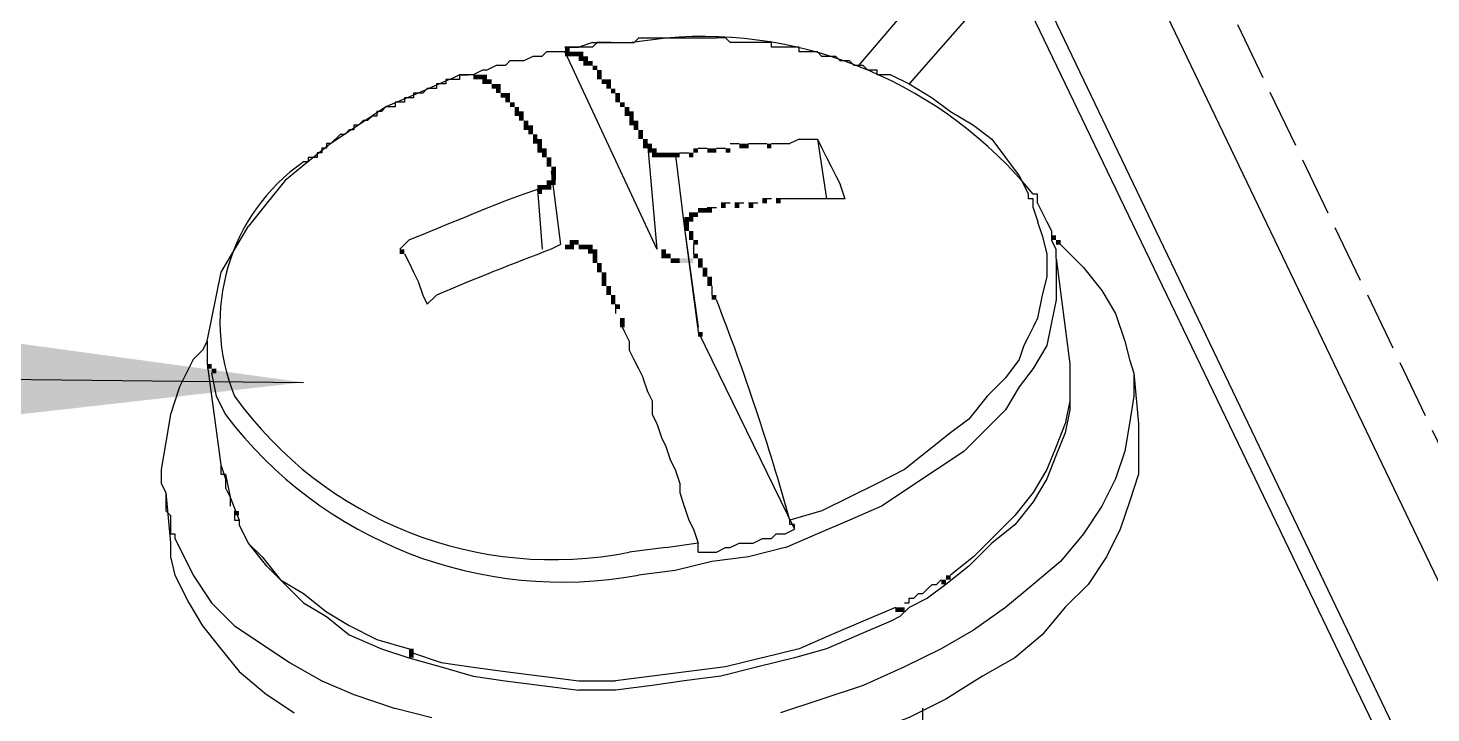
# Model space of a CAD drawing. Header units: millimetres. Extents: x 4 to 529, y -167 to 297.
# Drawn here: x 93.22 to 101.85, y -124.91 to -120.7 of the extents above; entities that cross this region are included whole.
import ezdxf

# ---------------------------------------------------------------- set-up
doc = ezdxf.new("R2010")
doc.units = ezdxf.units.MM
doc.linetypes.add('PDF_IMPORT', pattern=[1, 0.8, -0.2])
doc.layers.add('PDF_图层 1', color=7, linetype='Continuous', true_color=0x231f20)

msp = doc.modelspace()

# ---------------------------------------------------------------- linework, layer by layer
at = {"layer": 'PDF_图层 1', "color": 7, "linetype": 'PDF_IMPORT', "lineweight": -3, "ltscale": 0.451363, "true_color": 0xffffff}
msp.add_lwpolyline([(99.2615, -117.7695), (110.8625, -141.9023)], dxfattribs=at)
at = {"layer": 'PDF_图层 1', "color": 7, "lineweight": -3, "true_color": 0xffffff}
for points in [[(98.9794, -118.0236), (110.2133, -141.4223)], [(98.7254, -118.9548), (105.8947, -133.9145)], [(98.8099, -120.3661), (98.3301, -120.9306)], [(99.2335, -120.3661), (98.6407, -121.0435)], [(99.2615, -120.3381), (105.4147, -133.1243)], [(96.806, -120.7897), (96.7213, -120.7897), (96.6931, -120.8179), (96.5237, -120.8179)], [(96.693, -120.7897), (96.6083, -120.8179)], [(96.693, -120.7897), (96.9188, -120.7897)], [(97.032, -120.7612), (96.9755, -120.7612), (96.9468, -120.7899), (96.8062, -120.7899)], [(97.1446, -120.7612), (96.9192, -120.7899)], [(97.2296, -120.7612), (97.2009, -120.7612), (97.0602, -120.7612), (97.032, -120.7612)], [(97.4551, -120.7612), (97.4269, -120.7612), (97.2575, -120.7612), (97.2298, -120.7612)], [(97.6527, -120.7897), (97.5398, -120.7897), (97.5116, -120.761), (97.4551, -120.761)], [(97.8787, -120.8177), (97.7935, -120.8177), (97.7935, -120.7894), (97.6529, -120.7894)], [(96.5239, -120.8462), (96.411, -120.8462), (96.3823, -120.8744), (96.3264, -120.8744), (96.2699, -120.9021), (96.1848, -120.9021), (96.157, -120.9308), (96.1005, -120.9308), (96.0436, -120.9586), (96.0159, -120.9586), (95.9594, -120.9873)], [(96.5239, -120.8177), (96.6086, -120.8177)], [(96.5239, -120.8462), (97.088, -122.0594)], [(98.0763, -120.8462), (97.9634, -120.8462), (97.9634, -120.8175), (97.8787, -120.8175)], [(98.2453, -120.9022), (98.2171, -120.9022), (98.1893, -120.874), (98.1042, -120.874), (98.0764, -120.8457)], [(98.4433, -120.9587), (98.3868, -120.9587), (98.3581, -120.9305), (98.3017, -120.9305), (98.2739, -120.9022), (98.2452, -120.9022)], [(98.5278, -120.9872), (98.4431, -120.9872), (98.4431, -120.9585)], [(95.8183, -121.0152), (95.6207, -121.0999)], [(95.9593, -120.9872), (95.8746, -120.9872), (95.8746, -121.0154), (95.79, -121.0154), (95.79, -121.0437), (95.7335, -121.0437), (95.7335, -121.0719), (95.7053, -121.0719)], [(95.8748, -120.9872), (95.8183, -121.0154)], [(95.8748, -120.9872), (95.9308, -120.9872)], [(98.5278, -120.9872), (98.6407, -121.0437)], [(98.6409, -121.0437), (98.782, -121.1284)], [(95.6207, -121.0997), (95.4227, -121.1849)], [(95.7052, -121.0717), (95.6765, -121.0717), (95.6488, -121.1), (95.5923, -121.1), (95.5923, -121.1282), (95.5359, -121.1282), (95.5359, -121.1564), (95.5077, -121.1564)], [(98.7819, -121.1282), (98.8948, -121.2129)], [(95.5077, -121.1562), (95.479, -121.1562), (95.479, -121.1849), (95.4226, -121.1849), (95.3948, -121.2127), (95.3666, -121.2127), (95.3666, -121.2414), (95.3384, -121.2414), (95.3101, -121.2691), (95.2819, -121.2691), (95.2537, -121.2978), (95.225, -121.2978), (95.225, -121.3256), (95.1972, -121.3256), (95.169, -121.3538), (95.1408, -121.3538), (95.0843, -121.4103), (95.0561, -121.4103), (95.0561, -121.439), (95.0274, -121.439), (95.0274, -121.4667), (94.9996, -121.4667), (94.9996, -121.4954), (94.9432, -121.4954), (94.9432, -121.5232), (94.915, -121.5232)], [(95.4227, -121.1847), (95.2538, -121.2976)], [(98.8949, -121.2128), (99.036, -121.2979)], [(95.2537, -121.2977), (95.0843, -121.4102)], [(99.0359, -121.2977), (99.1488, -121.3824)], [(97.9632, -121.3823), (97.9068, -121.4105)], [(97.9632, -121.3823), (98.0197, -121.3823), (98.0761, -121.3823)], [(98.0763, -121.3823), (98.1327, -121.7492)], [(98.0763, -121.3823), (98.1045, -121.4387)], [(99.1489, -121.3823), (99.2336, -121.4952)], [(95.0841, -121.4103), (94.943, -121.5232)], [(97.032, -121.4103), (97.088, -122.0595)], [(97.2011, -121.4668), (97.2575, -121.9184), (97.3422, -122.5394)], [(97.2296, -121.4668), (97.286, -121.4668)], [(97.3421, -121.4388), (97.3986, -121.4388)], [(97.4551, -121.4388), (97.5116, -121.4388)], [(97.5396, -121.4103), (97.5961, -121.4103)], [(97.6527, -121.4103), (97.7091, -121.4103), (97.7656, -121.4103)], [(97.7937, -121.4103), (97.8502, -121.4103), (97.9066, -121.4103)], [(98.1042, -121.4388), (98.1329, -121.4952)], [(94.9431, -121.5233), (94.802, -121.6362)], [(96.4389, -121.5798), (96.4954, -122.0314)], [(98.1328, -121.4953), (98.161, -121.5518)], [(98.1607, -121.5518), (98.1894, -121.6078)], [(99.2335, -121.4953), (99.3181, -121.6077)], [(94.8021, -121.6363), (94.6892, -121.7775)], [(98.1893, -121.6078), (98.2175, -121.6643)], [(98.2173, -121.6643), (98.2455, -121.7495)], [(99.318, -121.6078), (99.3745, -121.7207)], [(96.3544, -121.6928), (96.2697, -121.7211)], [(96.3544, -121.6928), (96.3826, -122.0593)], [(97.7937, -121.7493), (97.7377, -121.7493)], [(98.2453, -121.7493), (98.1893, -121.7493), (98.1042, -121.7493), (98.0477, -121.7493), (97.9917, -121.7493), (97.9353, -121.7493), (97.8788, -121.7493), (97.8224, -121.7493)], [(99.403, -121.8054), (99.403, -121.7494), (99.3743, -121.7494), (99.3743, -121.7207)], [(99.431, -121.7774), (99.431, -121.7209), (99.4028, -121.7209)], [(94.6891, -121.7774), (94.5762, -121.9185)], [(97.4551, -121.8054), (97.3986, -121.8054)], [(97.5396, -121.7774), (97.4837, -121.7774)], [(97.6246, -121.7774), (97.5682, -121.7774)], [(97.7092, -121.7774), (97.6527, -121.7774)], [(99.403, -121.8054), (99.4312, -121.8905)], [(99.431, -121.7774), (99.4592, -121.8338), (99.4874, -121.8903), (99.5157, -121.9467), (99.5157, -122.0032), (99.5439, -122.0596), (99.5439, -122.1161)], [(94.576, -121.9184), (94.4913, -122.0595)], [(97.2576, -121.9184), (97.3422, -122.5676)], [(99.431, -121.8904), (99.4592, -121.9751)], [(95.5641, -122.0033), (95.5076, -122.0593)], [(99.459, -121.9749), (99.4877, -122.0878)], [(94.4915, -122.0595), (94.4068, -122.201)], [(95.5357, -122.0879), (95.5644, -122.1444), (95.5922, -122.2008), (95.6209, -122.2573), (95.6487, -122.3419), (95.6769, -122.3984)], [(96.4954, -122.0314), (96.439, -122.0596)], [(97.3141, -122.0314), (97.3141, -122.0879)], [(99.4875, -122.0879), (99.4875, -122.229)], [(99.572, -122.0314), (99.7132, -122.1725), (99.8261, -122.3137), (99.9107, -122.4548), (99.9672, -122.6242), (99.9954, -122.7371), (100.0236, -122.8217)], [(99.544, -122.1159), (99.6287, -122.7651)], [(99.544, -122.1159), (99.544, -122.2289)], [(94.407, -122.201), (94.3783, -122.3421)], [(99.4875, -122.2289), (99.4588, -122.3418)], [(99.544, -122.2289), (99.544, -122.3701)], [(94.3785, -122.342), (94.3503, -122.4831)], [(95.7333, -122.3419), (95.6769, -122.3983)], [(97.4271, -122.2854), (97.4271, -122.3419)], [(99.459, -122.342), (99.4308, -122.4831)], [(96.834, -122.3985), (96.834, -122.4549)], [(99.544, -122.37), (99.5153, -122.5111)], [(59.0118, -122.483), (94.9149, -122.8782)], [(94.3505, -122.483), (94.3218, -122.6242)], [(96.8625, -122.511), (96.8907, -122.5675)], [(99.431, -122.483), (99.4028, -122.5395)], [(99.5155, -122.511), (99.4873, -122.6526)], [(96.8905, -122.5675), (96.9192, -122.624)], [(97.3421, -122.5675), (97.9353, -123.7812)], [(99.3745, -122.596), (99.3463, -122.6525)], [(99.403, -122.5395), (99.3743, -122.596)], [(94.294, -122.6806), (94.2375, -122.737)], [(94.322, -122.6241), (94.2938, -122.6805)], [(94.322, -122.6241), (94.322, -122.7652)], [(96.919, -122.6241), (96.919, -122.6805)], [(96.919, -122.6806), (96.9472, -122.737)], [(99.3465, -122.6525), (99.3178, -122.7372)], [(99.4875, -122.6525), (99.4029, -122.7936)], [(94.2375, -122.7371), (94.1528, -122.9064)], [(94.322, -122.7651), (94.4071, -123.3861)], [(99.6286, -122.7651), (99.6286, -122.9067), (99.6286, -123.0478), (99.6004, -123.1885), (99.5439, -123.3296), (99.4874, -123.4707), (99.4032, -123.6123), (99.2899, -123.7535), (99.1487, -123.8664), (99.0076, -124.0075), (98.8665, -124.1199), (98.7536, -124.2051), (98.6407, -124.2615), (98.5842, -124.318), (98.5278, -124.3457), (98.3302, -124.4304), (98.1326, -124.5156), (97.935, -124.572), (97.7092, -124.628), (97.4834, -124.6844), (97.2576, -124.7131), (97.06, -124.7409), (96.8342, -124.7696), (96.6084, -124.7696)], [(96.947, -122.7371), (96.9757, -122.7935)], [(99.318, -122.7371), (99.2333, -122.85)], [(99.6286, -122.7651), (99.6286, -122.878)], [(94.3505, -122.8216), (94.3787, -122.9632), (94.4351, -123.0756)], [(96.9755, -122.7936), (97.0037, -122.85)], [(97.0035, -122.8501), (97.0322, -122.9347)], [(100.0236, -122.8216), (100.0236, -122.9067), (100.0236, -122.9632), (99.9954, -123.1321), (99.9672, -123.3019), (99.9107, -123.4708), (99.8261, -123.6401), (99.7132, -123.81), (99.572, -123.9788), (99.4031, -124.12), (99.2333, -124.2616), (99.0357, -124.4022), (98.8382, -124.5156), (98.6124, -124.628), (98.3583, -124.7409), (98.1043, -124.8256), (97.8503, -124.9103)], [(99.2335, -122.8501), (99.1206, -122.963)], [(99.403, -122.7936), (99.3179, -122.9065)], [(100.0236, -122.8216), (100.0523, -123.1321)], [(94.1529, -122.9066), (94.0965, -123.0755)], [(97.032, -122.9346), (97.0602, -122.991)], [(99.318, -122.9066), (99.2333, -123.0477)], [(99.6286, -122.8781), (99.6286, -122.991)], [(97.06, -122.9911), (97.06, -123.0758)], [(99.1205, -122.9631), (99.0076, -123.1042)], [(99.6286, -122.9911), (99.6004, -123.1322)], [(94.0964, -123.0756), (94.0677, -123.245)], [(97.06, -123.0756), (97.0883, -123.1321)], [(97.0881, -123.1321), (97.1168, -123.2168)], [(100.0522, -123.1321), (100.0522, -123.1886), (100.0522, -123.245), (100.0522, -123.4426), (99.9957, -123.6124), (99.9392, -123.7813), (99.8546, -123.9507), (99.7417, -124.1205), (99.6005, -124.2612), (99.4589, -124.4305), (99.2901, -124.5721), (99.0925, -124.6845), (98.8662, -124.8261), (98.6409, -124.9386), (98.4151, -125.0237), (98.1606, -125.1362), (97.8788, -125.1926)], [(99.0074, -123.1041), (98.895, -123.1888)], [(99.2335, -123.0476), (99.0923, -123.1888)], [(99.6005, -123.1321), (99.5441, -123.2733)], [(97.1165, -123.2167), (97.1448, -123.2731)], [(98.8949, -123.1887), (98.7533, -123.3016)], [(99.0924, -123.1887), (98.9795, -123.3016)], [(94.0679, -123.2452), (94.0397, -123.4145)], [(97.1446, -123.2732), (97.1733, -123.3583)], [(98.7534, -123.3017), (98.6123, -123.4146)], [(98.9794, -123.3017), (98.8101, -123.4146)], [(99.544, -123.2732), (99.4876, -123.4148)], [(94.407, -123.3862), (94.407, -123.4427), (94.4352, -123.4427)], [(94.407, -123.3862), (94.4352, -123.4709)], [(97.173, -123.3582), (97.2013, -123.4146)], [(94.0399, -123.4147), (94.0399, -123.4993)], [(94.435, -123.4427), (94.4637, -123.5838), (94.5197, -123.725)], [(94.435, -123.4707), (94.435, -123.5272)], [(97.2011, -123.4147), (97.2298, -123.4993)], [(98.6124, -123.4147), (98.4435, -123.4993)], [(98.8099, -123.4147), (98.641, -123.5271)], [(99.4875, -123.4147), (99.4029, -123.5558)], [(94.0399, -123.4992), (94.0682, -123.5557)], [(94.0679, -123.5557), (94.0966, -123.8662)], [(94.0679, -123.5557), (94.0679, -123.6686), (94.0966, -123.6968), (94.0966, -123.8097), (94.1244, -123.8097), (94.1244, -123.838)], [(94.435, -123.5272), (94.4637, -123.5837)], [(97.2296, -123.4992), (97.2296, -123.5557)], [(97.2296, -123.5557), (97.2578, -123.6404)], [(98.4433, -123.4992), (98.2739, -123.5839)], [(98.6409, -123.5272), (98.4715, -123.6401)], [(99.403, -123.5557), (99.2901, -123.6968)], [(94.4635, -123.5837), (94.4635, -123.6402)], [(97.2576, -123.6402), (97.2863, -123.7249)], [(98.2738, -123.5837), (98.1044, -123.6689)], [(98.4713, -123.6402), (98.2737, -123.7249)], [(94.4915, -123.6687), (94.4915, -123.7247)], [(94.4915, -123.7248), (94.5197, -123.7248), (94.5197, -123.7535)], [(94.5195, -123.7248), (94.5195, -123.7535)], [(97.2861, -123.7248), (97.3143, -123.7812)], [(97.9352, -123.7813), (97.9352, -123.753), (97.9065, -123.753), (97.9065, -123.7248)], [(98.1042, -123.6687), (97.9067, -123.7247)], [(98.2738, -123.7248), (98.0762, -123.8099)], [(99.29, -123.6967), (99.1771, -123.8096)], [(94.5195, -123.7533), (94.576, -123.8662)], [(94.5195, -123.7533), (94.576, -123.8662), (94.6611, -123.9509), (94.7736, -124.092), (94.9152, -124.1762), (95.0563, -124.2896), (95.1969, -124.3738), (95.3668, -124.4589), (95.5644, -124.5154)], [(97.3141, -123.7813), (97.3423, -123.8664)], [(97.3421, -123.9223), (97.455, -123.9223), (97.5115, -123.8941), (97.5397, -123.8941), (97.5961, -123.8663), (97.6813, -123.8663), (97.7377, -123.8376), (97.7937, -123.8376), (97.8224, -123.8099), (97.8789, -123.8099), (97.9353, -123.7812)], [(98.0763, -123.8098), (97.8787, -123.8945)], [(99.177, -123.8098), (99.0358, -123.9509)], [(94.0964, -123.8663), (94.0964, -123.951)], [(94.1245, -123.8378), (94.1809, -123.9507)], [(94.576, -123.8663), (94.6889, -124.0074)], [(97.1446, -123.8943), (96.9192, -123.9225)], [(97.3421, -123.8663), (97.1445, -123.8945)], [(97.3421, -123.9223), (97.3421, -123.8663)], [(97.8787, -123.8943), (97.6529, -123.9508)], [(94.0964, -123.9508), (94.1247, -124.0637)], [(94.181, -123.9508), (94.2374, -124.0637)], [(97.4271, -123.9788), (97.2013, -124.0353)], [(97.6527, -123.9508), (97.4273, -123.979)], [(99.0359, -123.9508), (98.8948, -124.0637)], [(94.1245, -124.0638), (94.2096, -124.2327)], [(94.2375, -124.0638), (94.3504, -124.2327)], [(94.6891, -124.0073), (94.802, -124.1202)], [(97.2011, -124.0353), (96.9757, -124.064)], [(94.8021, -124.1203), (94.915, -124.2327)], [(98.6124, -124.2329), (98.6411, -124.2329), (98.6411, -124.2047), (98.6688, -124.2047), (98.6975, -124.1764), (98.7253, -124.1764), (98.7535, -124.1482), (98.7817, -124.12), (98.8099, -124.12), (98.8382, -124.0918)], [(94.2094, -124.2329), (94.2941, -124.3745)], [(94.3505, -124.2329), (94.4916, -124.3745)], [(94.9151, -124.2329), (95.0562, -124.318)], [(95.0561, -124.3179), (95.1972, -124.4303)], [(98.5559, -124.2613), (98.3583, -124.346)], [(94.294, -124.3744), (94.4069, -124.5155)], [(94.4915, -124.3744), (94.6608, -124.4868)], [(98.3583, -124.3459), (98.1607, -124.4306)], [(94.661, -124.4869), (94.8299, -124.5998)], [(95.1971, -124.4304), (95.3947, -124.5156)], [(98.1607, -124.4304), (97.9632, -124.5156)], [(94.407, -124.5154), (94.5194, -124.6565)], [(94.8301, -124.6), (95.0277, -124.7129)], [(95.3947, -124.5154), (95.5641, -124.5719)], [(95.5642, -124.5719), (95.7618, -124.6279)], [(95.5922, -124.5434), (95.7616, -124.5999), (95.9592, -124.6281), (96.1568, -124.6563), (96.3826, -124.6845), (96.6084, -124.7128), (96.8342, -124.7128)], [(97.7376, -124.5719), (97.5118, -124.6279)], [(97.9632, -124.5154), (97.7379, -124.5719)], [(94.5195, -124.6565), (94.6889, -124.7976)], [(95.7617, -124.6279), (95.9593, -124.6844)], [(95.9593, -124.6844), (96.1569, -124.7131)], [(97.06, -124.6844), (96.8342, -124.7131)], [(97.2861, -124.6565), (97.0603, -124.6847)], [(97.5116, -124.6279), (97.2863, -124.6566)], [(95.0276, -124.713), (95.2252, -124.7976)], [(96.1569, -124.713), (96.3822, -124.7412)], [(96.3824, -124.741), (96.6082, -124.7697)], [(94.6891, -124.7975), (94.8584, -124.9104)], [(95.2252, -124.7975), (95.4792, -124.8822)], [(95.4792, -124.882), (95.705, -124.9385)], [(98.7254, -125.0235), (98.7254, -124.9948), (98.7254, -124.9384), (98.7254, -124.8819)]]:
    msp.add_lwpolyline(points, dxfattribs=at)
for centre, radius, start, end in [((97.365, -123.3798), 2.6279, 39.14502, 94.81259), ((95.6029, -122.5078), 1.201, 124.94133, 202.28973), ((103.9562, -141.8758), 21.1941, 110.77406, 112.82875), ((84.2172, -127.5353), 14.2099, 15.55457, 21.31533), ((96.4508, -121.556), 2.4122, 215.68578, 281.19082), ((96.5081, -121.5062), 2.6001, 217.12811, 280.35245)]:
    msp.add_arc(centre, radius, start, end, dxfattribs=at)
msp.add_open_spline([(96.2697, -121.7211), (96.0336, -121.8062), (95.7969, -121.9121), (95.5641, -122.0033)], degree=3, dxfattribs=at)
at = {"layer": 'PDF_图层 1', "color": 7, "lineweight": -3, "true_color": 0xffffff, "transparency": 33554559}
for points in [[(96.5237, -120.8177), (96.5237, -120.8464), (96.552, -120.8177), (96.552, -120.8464)], [(96.5237, -120.8177), (96.5237, -120.8742), (96.552, -120.8177), (96.552, -120.8742)], [(96.5237, -120.8177), (96.5237, -120.8742), (96.552, -120.8177), (96.552, -120.8742)], [(96.5237, -120.8459), (96.5237, -120.8742), (96.552, -120.8459), (96.552, -120.8742)], [(96.5237, -120.8459), (96.5237, -120.8742), (96.552, -120.8459), (96.552, -120.8742)], [(96.552, -120.8459), (96.552, -120.8742), (96.5807, -120.8459), (96.5807, -120.8742)], [(96.552, -120.8459), (96.552, -120.8742), (96.6366, -120.8459), (96.6366, -120.8742)], [(96.6084, -120.8742), (96.6084, -120.9024), (96.6649, -120.8742), (96.6649, -120.9024)], [(96.6366, -120.9024), (96.6366, -120.9311), (96.6931, -120.9024), (96.6931, -120.9311)], [(96.6931, -120.9306), (96.6931, -120.9588), (96.7218, -120.9306), (96.7218, -120.9588)], [(96.6931, -120.9306), (96.6931, -120.9588), (96.7218, -120.9306), (96.7218, -120.9588)], [(96.7213, -120.9588), (96.7213, -121.0153), (96.7496, -120.9588), (96.7496, -121.0153)], [(95.9592, -120.9871), (95.9592, -121.0153), (95.9875, -120.9871), (95.9875, -121.0153)], [(95.9592, -120.9871), (95.9592, -121.0153), (96.0157, -120.9871), (96.0157, -121.0153)], [(95.9592, -120.9871), (95.9592, -121.0153), (95.9875, -120.9871), (95.9875, -121.0153)], [(95.9592, -120.9871), (95.9592, -121.0153), (95.9875, -120.9871), (95.9875, -121.0153)], [(95.9875, -120.9871), (95.9875, -121.0153), (96.0439, -120.9871), (96.0439, -121.0153)], [(96.0157, -121.0153), (96.0157, -121.044), (96.0721, -121.0153), (96.0721, -121.044)], [(96.0439, -121.0153), (96.0439, -121.044), (96.0726, -121.0153), (96.0726, -121.044)], [(96.0721, -121.0435), (96.0721, -121.0717), (96.1004, -121.0435), (96.1004, -121.0717)], [(96.1004, -121.0435), (96.1004, -121.0995), (96.1286, -121.0435), (96.1286, -121.0995)], [(96.7496, -121.0153), (96.7496, -121.044), (96.806, -121.0153), (96.806, -121.044)], [(96.7778, -121.0435), (96.7778, -121.0717), (96.806, -121.0435), (96.806, -121.0717)], [(96.1286, -121.1), (96.1286, -121.1287), (96.1573, -121.1), (96.1573, -121.1287)], [(96.1568, -121.1), (96.1568, -121.1564), (96.185, -121.1), (96.185, -121.1564)], [(96.806, -121.0717), (96.806, -121.1004), (96.8342, -121.0717), (96.8342, -121.1004)], [(96.8342, -121.1), (96.8342, -121.1564), (96.8629, -121.1), (96.8629, -121.1564)], [(96.185, -121.1564), (96.185, -121.1851), (96.2137, -121.1564), (96.2137, -121.1851)], [(96.2133, -121.1846), (96.2133, -121.2411), (96.2415, -121.1846), (96.2415, -121.2411)], [(96.2415, -121.2129), (96.2415, -121.2693), (96.2702, -121.2129), (96.2702, -121.2693)], [(96.8625, -121.1564), (96.8625, -121.1851), (96.8907, -121.1564), (96.8907, -121.1851)], [(96.8625, -121.1564), (96.8625, -121.1851), (96.8907, -121.1564), (96.8907, -121.1851)], [(96.8907, -121.1846), (96.8907, -121.2411), (96.9194, -121.1846), (96.9194, -121.2411)], [(96.9189, -121.2129), (96.9189, -121.2975), (96.9471, -121.2129), (96.9471, -121.2975)], [(96.2697, -121.2693), (96.2697, -121.3258), (96.2979, -121.2693), (96.2979, -121.3258)], [(96.2979, -121.2975), (96.2979, -121.354), (96.3266, -121.2975), (96.3266, -121.354)], [(96.9471, -121.2693), (96.9471, -121.3258), (96.9758, -121.2693), (96.9758, -121.3258)], [(96.3262, -121.354), (96.3262, -121.4104), (96.3544, -121.354), (96.3544, -121.4104)], [(96.3544, -121.3822), (96.3544, -121.4669), (96.3826, -121.3822), (96.3826, -121.4669)], [(96.9754, -121.3258), (96.9754, -121.354), (97.0036, -121.3258), (97.0036, -121.354)], [(96.9754, -121.3258), (96.9754, -121.3822), (97.0036, -121.3258), (97.0036, -121.3822)], [(97.0036, -121.3822), (97.0036, -121.4387), (97.0323, -121.3822), (97.0323, -121.4387)], [(96.3826, -121.4387), (96.3826, -121.4951), (96.4113, -121.4387), (96.4113, -121.4951)], [(97.0318, -121.4104), (97.0318, -121.4669), (97.06, -121.4104), (97.06, -121.4669)], [(97.0318, -121.4387), (97.0318, -121.4669), (97.06, -121.4387), (97.06, -121.4669)], [(97.0318, -121.4387), (97.0318, -121.4669), (97.0878, -121.4387), (97.0878, -121.4669)], [(97.06, -121.4669), (97.06, -121.4956), (97.1447, -121.4669), (97.1447, -121.4956)], [(97.1165, -121.4669), (97.1165, -121.4956), (97.2012, -121.4669), (97.2012, -121.4956)], [(97.1729, -121.4669), (97.1729, -121.4956), (97.2012, -121.4669), (97.2012, -121.4956)], [(97.2012, -121.4669), (97.2012, -121.4956), (97.2299, -121.4669), (97.2299, -121.4956)], [(97.2858, -121.4669), (97.2858, -121.4956), (97.3141, -121.4669), (97.3141, -121.4956)], [(97.3141, -121.4387), (97.3141, -121.4669), (97.3423, -121.4387), (97.3423, -121.4669)], [(97.3987, -121.4387), (97.3987, -121.4669), (97.4552, -121.4387), (97.4552, -121.4669)], [(97.5116, -121.4387), (97.5116, -121.4669), (97.5399, -121.4387), (97.5399, -121.4669)], [(97.5963, -121.4104), (97.5963, -121.4391), (97.6528, -121.4104), (97.6528, -121.4391)], [(97.7657, -121.4104), (97.7657, -121.4391), (97.7939, -121.4104), (97.7939, -121.4391)], [(96.4108, -121.4951), (96.4108, -121.5516), (96.4391, -121.4951), (96.4391, -121.5516)], [(96.4108, -121.4951), (96.4108, -121.5233), (96.4391, -121.4951), (96.4391, -121.5233)], [(96.4391, -121.5516), (96.4391, -121.5798), (96.4678, -121.5516), (96.4678, -121.5798)], [(96.4391, -121.5516), (96.4391, -121.5798), (96.4678, -121.5516), (96.4678, -121.5798)], [(96.4391, -121.5798), (96.4391, -121.608), (96.4678, -121.5798), (96.4678, -121.608)], [(96.4391, -121.5798), (96.4391, -121.6363), (96.4678, -121.5798), (96.4678, -121.6363)], [(96.4391, -121.5798), (96.4391, -121.608), (96.4678, -121.5798), (96.4678, -121.608)], [(96.3544, -121.6645), (96.3544, -121.7209), (96.3826, -121.6645), (96.3826, -121.7209)], [(96.3826, -121.6645), (96.3826, -121.6932), (96.4113, -121.6645), (96.4113, -121.6932)], [(96.3826, -121.6645), (96.3826, -121.6932), (96.4391, -121.6645), (96.4391, -121.6932)], [(96.4108, -121.6363), (96.4108, -121.6645), (96.4673, -121.6363), (96.4673, -121.6645)], [(96.4391, -121.608), (96.4391, -121.6367), (96.4678, -121.608), (96.4678, -121.6367)], [(96.4391, -121.608), (96.4391, -121.6367), (96.4678, -121.608), (96.4678, -121.6367)], [(97.7375, -121.7492), (97.7375, -121.7774), (97.7657, -121.7492), (97.7657, -121.7774)], [(97.8221, -121.7492), (97.8221, -121.7774), (97.8504, -121.7492), (97.8504, -121.7774)], [(97.2858, -121.8338), (97.2858, -121.8621), (97.3418, -121.8338), (97.3418, -121.8621)], [(97.2858, -121.8338), (97.2858, -121.8903), (97.3141, -121.8338), (97.3141, -121.8903)], [(97.3423, -121.8056), (97.3423, -121.8343), (97.3987, -121.8056), (97.3987, -121.8343)], [(97.3423, -121.8056), (97.3423, -121.8343), (97.371, -121.8056), (97.371, -121.8343)], [(97.3987, -121.8056), (97.3987, -121.8343), (97.4274, -121.8056), (97.4274, -121.8343)], [(97.4834, -121.7774), (97.4834, -121.8061), (97.5116, -121.7774), (97.5116, -121.8061)], [(97.5681, -121.7774), (97.5681, -121.8061), (97.5963, -121.7774), (97.5963, -121.8061)], [(97.6528, -121.7774), (97.6528, -121.8061), (97.6815, -121.7774), (97.6815, -121.8061)], [(97.2576, -121.8621), (97.2576, -121.9185), (97.2863, -121.8621), (97.2863, -121.9185)], [(97.2576, -121.8903), (97.2576, -121.9185), (97.2863, -121.8903), (97.2863, -121.9185)], [(97.2576, -121.8903), (97.2576, -121.9467), (97.2863, -121.8903), (97.2863, -121.9467)], [(97.2576, -121.9185), (97.2576, -121.9472), (97.2863, -121.9185), (97.2863, -121.9472)], [(97.2576, -121.9185), (97.2576, -121.9472), (97.2863, -121.9185), (97.2863, -121.9472)], [(96.552, -122.0032), (96.552, -122.0314), (96.6084, -122.0032), (96.6084, -122.0314)], [(97.2858, -121.9467), (97.2858, -122.0032), (97.3141, -121.9467), (97.3141, -122.0032)], [(97.3141, -122.0032), (97.3141, -122.0314), (97.3423, -122.0032), (97.3423, -122.0314)], [(99.5157, -121.975), (99.5157, -122.0032), (99.5444, -121.975), (99.5444, -122.0032)], [(99.5439, -122.0032), (99.5439, -122.0314), (99.5721, -122.0032), (99.5721, -122.0314)], [(95.5076, -122.0596), (95.5076, -122.0883), (95.5358, -122.0596), (95.5358, -122.0883)], [(96.5237, -122.0314), (96.5237, -122.0596), (96.5802, -122.0314), (96.5802, -122.0596)], [(96.6084, -122.0314), (96.6084, -122.0596), (96.6649, -122.0314), (96.6649, -122.0596)], [(96.6084, -122.0314), (96.6084, -122.0596), (96.6366, -122.0314), (96.6366, -122.0596)], [(96.6366, -122.0314), (96.6366, -122.0596), (96.6653, -122.0314), (96.6653, -122.0596)], [(96.6649, -122.0314), (96.6649, -122.0879), (96.6931, -122.0314), (96.6931, -122.0879)], [(96.6931, -122.0596), (96.6931, -122.1161), (96.7218, -122.0596), (96.7218, -122.1161)], [(97.1165, -122.0596), (97.1165, -122.0883), (97.1447, -122.0596), (97.1447, -122.0883)], [(97.1165, -122.0879), (97.1165, -122.1161), (97.1729, -122.0879), (97.1729, -122.1161)], [(97.1447, -122.0879), (97.1447, -122.1161), (97.1734, -122.0879), (97.1734, -122.1161)], [(97.3141, -122.0879), (97.3141, -122.1161), (97.3423, -122.0879), (97.3423, -122.1161)], [(96.6931, -122.1161), (96.6931, -122.1448), (96.7218, -122.1161), (96.7218, -122.1448)], [(96.7213, -122.1443), (96.7213, -122.2008), (96.7496, -122.1443), (96.7496, -122.2008)], [(97.1729, -122.1161), (97.1729, -122.1448), (97.2294, -122.1161), (97.2294, -122.1448)], [(97.2012, -122.1161), (97.2012, -122.1448), (97.3141, -122.1161), (97.3141, -122.1448)], [(97.3423, -122.1161), (97.3423, -122.1725), (97.371, -122.1161), (97.371, -122.1725)], [(97.3705, -122.1725), (97.3705, -122.229), (97.3987, -122.1725), (97.3987, -122.229)], [(96.7496, -122.2008), (96.7496, -122.2854), (96.7782, -122.2008), (96.7782, -122.2854)], [(97.3987, -122.229), (97.3987, -122.2854), (97.4274, -122.229), (97.4274, -122.2854)], [(96.7778, -122.2854), (96.7778, -122.3419), (96.806, -122.2854), (96.806, -122.3419)], [(96.806, -122.3419), (96.806, -122.3983), (96.8342, -122.3419), (96.8342, -122.3983)], [(97.427, -122.3419), (97.427, -122.3701), (97.4552, -122.3419), (97.4552, -122.3701)], [(96.8342, -122.3983), (96.8342, -122.4266), (96.8629, -122.3983), (96.8629, -122.4266)], [(96.8625, -122.483), (96.8625, -122.5395), (96.8907, -122.483), (96.8907, -122.5395)], [(97.3423, -122.5677), (97.3423, -122.5964), (97.371, -122.5677), (97.371, -122.5964)], [(94.3221, -122.7653), (94.3221, -122.794), (94.3508, -122.7653), (94.3508, -122.794)], [(94.3504, -122.7935), (94.3504, -122.8217), (94.3786, -122.7935), (94.3786, -122.8217)], [(94.4915, -123.6685), (94.4915, -123.6967), (94.5197, -123.6685), (94.5197, -123.6967)], [(98.8665, -124.0637), (98.8665, -124.0919), (98.8952, -124.0637), (98.8952, -124.0919)], [(98.8383, -124.0919), (98.8383, -124.1201), (98.8665, -124.0919), (98.8665, -124.1201)], [(98.556, -124.2612), (98.556, -124.2895), (98.6125, -124.2612), (98.6125, -124.2895)], [(95.5641, -124.5153), (95.5641, -124.5717), (95.5923, -124.5153), (95.5923, -124.5717)]]:
    msp.add_solid(points, dxfattribs=at)
at = {"layer": 'PDF_图层 1', "color": 7, "true_color": 0xffffff, "transparency": 33554559}
msp.add_solid([(94.9151, -122.8781), (91.161, -123.3015), (91.1888, -122.37)], dxfattribs=at)

doc.saveas('drawing.dxf')
